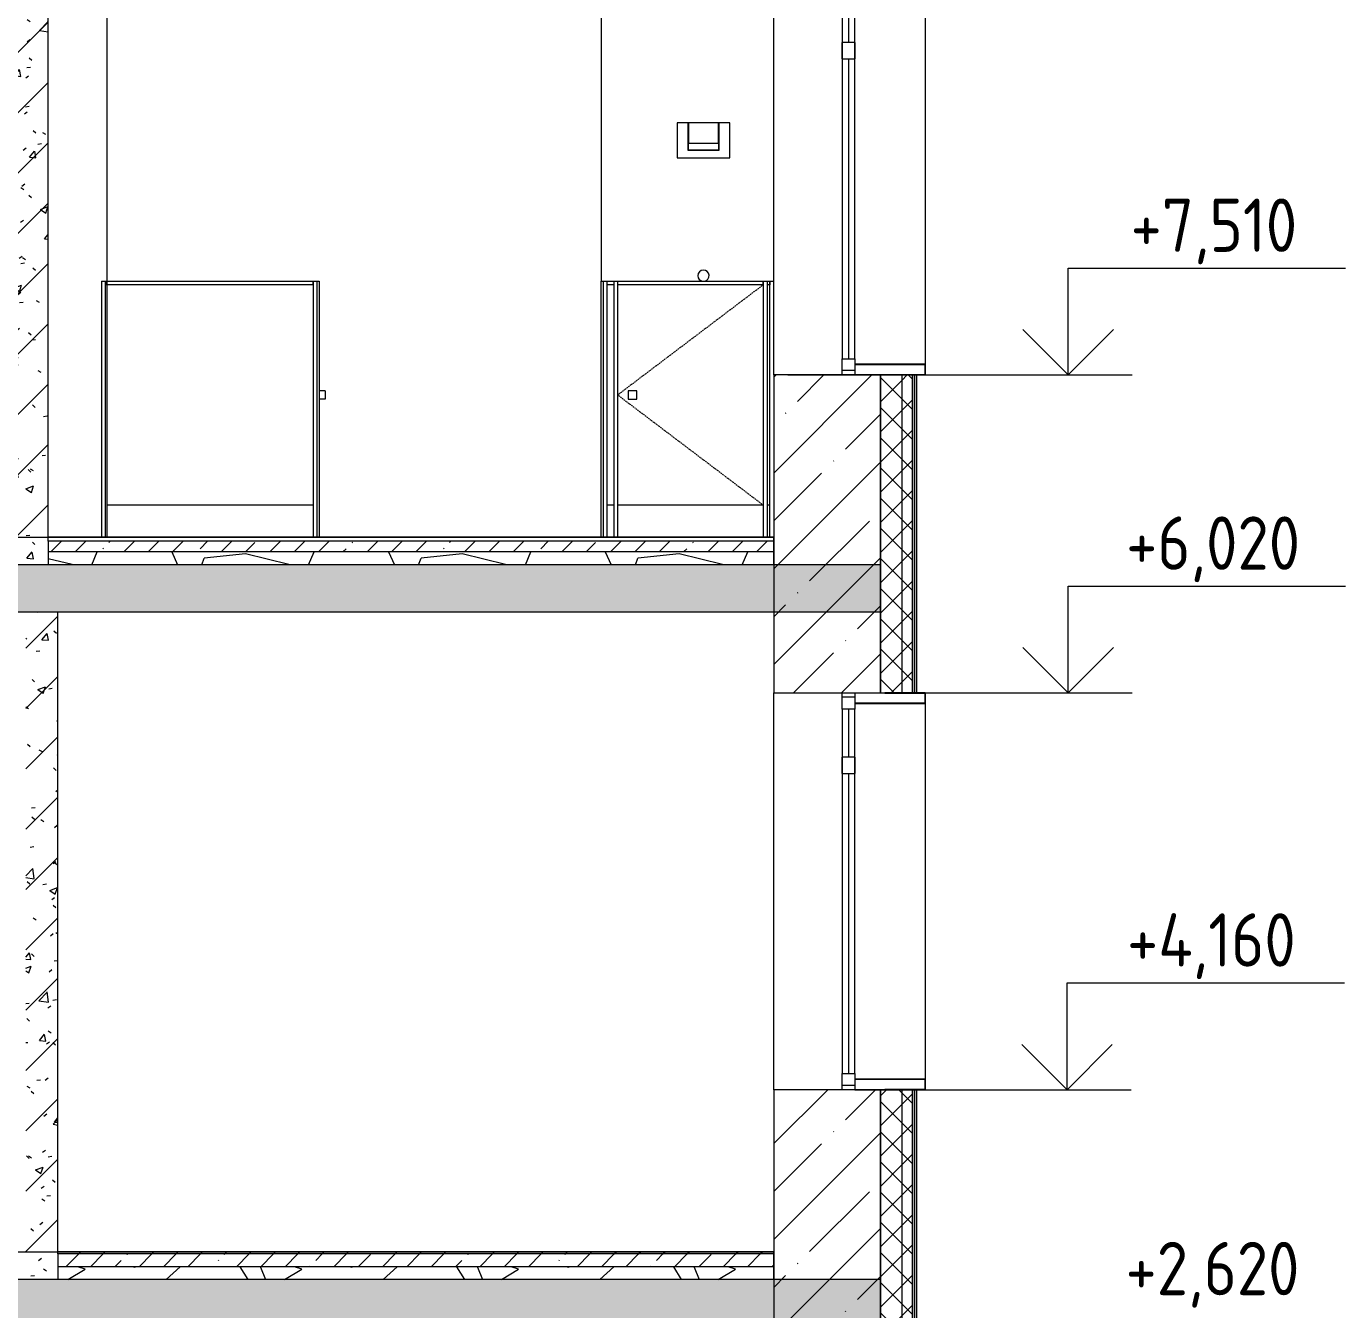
# Model space of a CAD drawing. Header units: millimetres. Extents: x -515342 to 330399, y -224905 to 507333.
# Drawn here: x 186083 to 192266, y 91161 to 97175 of the extents above; entities that cross this region are included whole.
import ezdxf

# ---------------------------------------------------------------- set-up
doc = ezdxf.new("R2010")
doc.units = ezdxf.units.MM
doc.linetypes.add('ASVP_Невидимые', pattern=[5, 3, -2])
doc.layers.get('0').update_dxf_attribs({"lineweight": 0})
for name, color, linetype, lineweight in [('_ Окна', 7, 'Continuous', 0), ('Аннотация', 7, 'Continuous', 0), ('Витраж', 7, 'Continuous', 0), ('Линии', 7, 'Continuous', 0), ('Окна', 7, 'Continuous', 0), ('Отметки', 7, 'Continuous', 0), ('Панели витража', 7, 'Continuous', 0), ('Перекрытие', 7, 'Continuous', 0), ('Сантехника', 7, 'Continuous', 0), ('Стены внутренние', 7, 'Continuous', 0), ('Стены наружные', 7, 'Continuous', 0), ('Стены несущие', 7, 'Continuous', 0), ('Стены отделка', 7, 'Continuous', 0), ('Стены перегородки', 7, 'Continuous', 0), ('Стены штриховка', 7, 'Continuous', 0)]:
    doc.layers.add(name, color=color, linetype=linetype, lineweight=lineweight)
doc.styles.add('GOST Common_1', font='', dxfattribs={"width": 0.9, "height": 250})
doc.styles.get('GOST Common_1').set_extended_font_data('GOST Common')
pattern_1 = [(45, (48650.59, 7579.1), (-70.71068, 70.71068), []), (135, (48650.59, 7579.1), (-70.71068, -70.71068), [])]
pattern_2 = [(45, (136801.12, 95610.5), (-141.42136, 141.42136), [])]
pattern_3 = [(50, (136801.12, 95610.5), (364.368, -31.8783), [38.1, -419.1]), (355, (136801.12, 95610.5), (-70.4859, 382.1133), [30.48, -335.28]), (100.451, (136831.5, 95607.84), (293.885, 350.2334), [32.38, -356.18]), (46.184, (136801.12, 95712.1), (542.1585, -84.086), [57.15, -628.65]), (96.636, (136846.3, 95705.1), (474.805, 494.8554), [48.57, -534.27]), (351.184, (136801.1, 95712.1), (474.81, 494.85), [45.72, -502.92]), (21, (136851.92, 95686.7), (303.2285, -204.5305), [38.1, -419.1]), (326, (136851.92, 95686.7), (123.604, 368.376), [30.48, -335.28]), (71.451, (136877.2, 95669.65), (426.834, 163.8427), [32.38, -356.18]), (37.5, (136801.12, 95610.49), (6.17665, 169.11015), [16.764, -314.452, 16.764, -323.596, -336.55]), (37.5, (136801.12, 95610.49), (6.17665, 169.11015), [-671.576, 16.764, -319.786]), (7.5, (136801.12, 95610.5), (133.6389, 200.3615), [16.764, -177.292, 16.764, -306.832, -128.27]), (7.5, (136801.12, 95610.5), (133.6389, 200.3615), [-517.652, 16.764, -111.506]), (327.5, (136687.84, 95610.49), (271.18182, -11.45836), [16.764, -110.236, 16.764, -379.476, -525.78]), (327.5, (136687.84, 95610.49), (271.18182, -11.45836), [-523.24, 16.764, -509.016]), (317.5, (136637.04, 95610.5), (296.2585, 50.8528), [16.764, -148.336, 16.764, -246.38, -373.38]), (317.5, (136637.04, 95610.5), (296.2585, 50.8528), [-428.244, 16.764, -356.616])]
pattern_4 = [(45, (136801.12, 95610.5), (-224.5064, 224.5064), []), (45, (137025.63, 95610.5), (-224.5064, 224.5064), [396.875, -79.375, 3.353, -76.022])]
pattern_5 = [(228.013, (137532.64, 96626.49), (-8127.96659, -9144.02968), [136.689, -13532.193]), (184.97, (137441.203, 96524.893), (12191.995474, 1016.05502), [234.562, -23221.62]), (132.51, (137207.52, 96504.57), (10159.91241, -11176.07977), [165.393, -16373.889]), (267.274, (136811.283, 96250.573), (1015.889526, 20320.005773), [213.602, -21146.575]), (292.834, (136801.123, 96037.213), (-5080.074175, 12191.970117), [209.453, -20735.923]), (357.274, (136882.403, 95844.173), (-20320.005773, 1015.889526), [213.602, -21146.575]), (37.694, (137095.763, 95834.013), (-13208.042725, -10159.944606), [282.477, -27965.247]), (72.255, (137319.283, 96006.733), (7112.12749, 22351.9589), [266.688, -26402.102]), (121.43, (137400.563, 96260.733), (-8128.10005, 13207.93827), [214.325, -21218.218]), (175.236, (137288.8, 96443.61), (11175.99406, -1016.06972), [244.685, -11989.575]), (222.397, (137044.963, 96463.933), (-12192.085586, -11175.907293), [316.431, -31326.709]), (138.814, (137817.12, 96240.41), (-7111.99222, 6096.00977), [108.002, -10692.226]), (171.469, (137735.843, 96311.533), (13207.991535, -2032.054043), [205.473, -20341.855]), (225, (137532.64, 96342), (1e-13, -1016.001), [143.684, -1293.157]), (203.199, (137461.52, 96463.93), (5079.98556, 2032.0367), [77.377, -7660.249]), (291.801, (137390.4, 96433.45), (-1015.9787, 3048.0072), [109.426, -5361.901]), (30.964, (137431.04, 96331.85), (3047.9913, 2032.0134), [177.728, -5746.519]), (161.565, (137583.44, 96423.3), (2031.999, -1016.0024), [128.515, -3084.36]), (16.39, (136801.12, 96433.453), (10159.97517, 3048.081194), [180.035, -17823.531]), (70.346, (136973.84, 96484.25), (-4064.03389, -11175.98797), [151.04, -14952.887]), (293.199, (137583.44, 96626.49), (-2032.0367, 5079.98556), [154.752, -7582.873]), (343.61, (137644.4, 96484.253), (-10159.97517, 3048.081194), [180.035, -17823.531]), (339.444, (136801.12, 95803.53), (-5080.00148, 2031.99615), [173.614, -8507.094]), (294.775, (136963.68, 95742.57), (-5079.97321, 11176.01259), [145.469, -14401.437]), (66.801, (137593.6, 95610.49), (2032.0367, 5079.98556), [154.752, -7582.873]), (17.354, (137654.56, 95752.73), (-13208.00149, -4063.99474), [170.313, -16860.951]), (69.444, (137095.76, 95610.49), (-2031.99615, -5080.00148), [86.807, -8593.901]), (101.31, (137532.64, 95610.5), (-1016.0048, 4063.99894), [51.806, -5128.797]), (165.964, (137522.48, 95661.3), (3048.0036, -1015.9877), [209.453, -3979.621]), (186.009, (137319.28, 95712.093), (10159.99987, 1015.999794), [194.107, -19216.546]), (303.69, (137431.04, 96240.4), (-1015.9976, 2032.0017), [146.53, -3516.71]), (353.157, (137512.323, 96118.493), (17271.99206, -2032.068835), [255.823, -25326.404]), (60.945, (137766.32, 96088.01), (-4064.04974, -7111.97225), [104.603, -10355.757]), (90, (137817.1, 96179.5), (-1016, 1016), [60.96, -955.04]), (120.256, (137298.96, 95742.57), (4063.94492, -7112.03103), [141.147, -13973.576]), (48.013, (137227.84, 95864.49), (8127.96659, 9144.02968), [273.377, -13395.505]), (0, (137410.7, 96067.7), (1016, 1016), [264.16, -751.84]), (325.305, (137674.88, 96067.69), (-10160.01873, 7111.97318), [160.644, -15903.726]), (254.055, (137806.96, 95976.25), (-1015.97128, -4064.0072), [147.932, -7248.66]), (207.646, (137766.323, 95834.013), (-19303.995784, -10160.00796), [240.858, -23844.986]), (175.426, (137552.963, 95722.253), (-13207.99929, 1016.017778), [254.812, -25226.339])]
pattern_6 = [(45, (136801.12, 95610.5), (-114.04925, 114.04925), []), (45, (136915.17, 95610.5), (-114.04925, 114.04925), [201.613, -40.323, 3.353, -36.97])]

# ---------------------------------------------------------------- blocks, each defined once
blk = doc.blocks.new('Окно_ПВХ_2Створки_1Фрамуга-верх - АР_Окно_ОП_1820_h_х11700_2ст1фр-в-9696407-О_АР_П_Разрез 1-1')
at = {"layer": '_ Окна'}
for p, q in [((101755, 2544), (101755, 2620)), ((101755, 2620), (101815, 2620)), ((101815, 2600), (101755, 2600)), ((101815, 2620), (101815, 2544)), ((101815, 2544), (101755, 2544)), ((101785, 2544), (101785, 2318)), ((101755, 2318), (101755, 2242)), ((101815, 2318), (101755, 2318)), ((101815, 2242), (101815, 2318)), ((101755, 2242), (101815, 2242)), ((101785, 2242), (101785, 836)), ((101755, 760), (101755, 836)), ((101755, 836), (101815, 836)), ((101815, 836), (101815, 760)), ((101815, 780), (101755, 780)), ((101815, 760), (101755, 760))]:
    blk.add_line(p, q, dxfattribs=at)
at = {"layer": 'Окна', "color": 253, "true_color": 0xaaaaaa}
for p, q in [((101755, 2544), (101755, 2620)), ((101755, 2620), (101815, 2620)), ((101815, 2620), (101815, 2544)), ((101755, 2544), (101755, 2318)), ((101815, 2318), (101815, 2544)), ((101755, 2242), (101755, 2318)), ((101815, 2318), (101815, 2242)), ((101755, 2242), (101755, 836)), ((101815, 836), (101815, 2242)), ((101755, 760), (101755, 836)), ((101815, 836), (101815, 760)), ((101815, 760), (101755, 760))]:
    blk.add_line(p, q, dxfattribs=at)
blk = doc.blocks.new('Прямоугольный импост - АР_Откос_Металлический_50х330 Белый Правый-V90-О_АР_П_Разрез 1-1')
at = {"layer": 'Витраж', "lineweight": 18}
for p, q in [((102145, 2620), (101955, 2620)), ((101955, 2620), (101955, 2619)), ((101955, 2619), (102144, 2619)), ((102144, 2619), (102144, 2571)), ((102145, 2570), (102145, 2620)), ((102144, 2571), (101815, 2571)), ((101815, 2570), (102145, 2570))]:
    blk.add_line(p, q, dxfattribs=at)
blk = doc.blocks.new('Прямоугольный импост - АР_Откос_Металлический_50х330 Белый Левый-V91-О_АР_П_Разрез 1-1')
at = {"layer": 'Витраж', "lineweight": 18}
for p, q in [((102145, 810), (101815, 810)), ((101815, 809), (102144, 809)), ((102144, 809), (102144, 761)), ((102145, 760), (102145, 810)), ((102144, 761), (101955, 761)), ((101955, 761), (101955, 760)), ((101955, 760), (102145, 760))]:
    blk.add_line(p, q, dxfattribs=at)
blk = doc.blocks.new('Прямоугольный импост - АР_Откос_Металлический_50х330 Белый Правый-9899492-О_АР_П_Разрез 1-1')
at = {"layer": 'Витраж'}
blk.add_line((102145, 2570), (102145, 810), dxfattribs=at)
blk = doc.blocks.new('Прямоугольный импост - АР_Откос_Металлический_50х330 Коричневый Левый-V93-О_АР_П_Разрез 1-1')
at = {"layer": 'Витраж', "lineweight": 18}
for p, q in [((102145, 7560), (101815, 7560)), ((101815, 7559), (102144, 7559)), ((102144, 7559), (102144, 7511)), ((102145, 7510), (102145, 7560)), ((102144, 7511), (101955, 7511)), ((101955, 7511), (101955, 7510)), ((101955, 7510), (102145, 7510))]:
    blk.add_line(p, q, dxfattribs=at)
blk = doc.blocks.new('Прямоугольный импост - АР_Откос_Металлический_50х330 Коричневый Правый-9899919-О_АР_П_Разрез 1-1')
at = {"layer": 'Витраж'}
blk.add_line((102145, 9320), (102145, 7560), dxfattribs=at)
blk = doc.blocks.new('СД_Люблино_Фасады_rvt-1-О_АР_П_Разрез 1-1')
at = {"layer": 'Стены внутренние'}
h = blk.add_hatch(dxfattribs=at)
h.set_pattern_fill('FP_1', color=256, style=0, pattern_type=2)
h.set_pattern_definition([(45, (48650.6, 7579.1), (-224.5064, 224.5064), []), (45, (48875.1, 7579.1), (-224.5064, 224.5064), [396.875, -79.375, 3.353, -76.022])])
h.paths.add_polyline_path([(101581.7, -3570), (101935, -3570), (101935, 760), (101435, 760), (101435, -3570)])
h.paths.add_polyline_path([(101435, 2620), (101935, 2620), (101935, 4160), (101435, 4160), (101435, 3450.6)])
h.paths.add_polyline_path([(101435, 6020), (101935, 6020), (101935, 7510), (101435, 7510), (101435, 6404.6)])
h.paths.add_polyline_path([(101435, 9370), (101935, 9370), (101935, 10810), (101435, 10810), (101435, 10097.1)])
h.paths.add_polyline_path([(101435, 12670), (101935, 12670), (101935, 13840), (101435, 13840), (101435, 13051.1)])
at = {"layer": 'Стены наружные'}
h = blk.add_hatch(dxfattribs=at)
h.set_pattern_fill('FP_4', color=256, style=0, pattern_type=2)
h.set_pattern_definition(pattern_1)
h.paths.add_polyline_path([(101996.1, 200), (102035, 200), (102035, 760), (101935, 760), (101935, 200)])
h.paths.add_polyline_path([(102035, 2620), (102035, 4160), (101935, 4160), (101935, 2620)])
h.paths.add_polyline_path([(102035, 6020), (102035, 7510), (101935, 7510), (101935, 6020)])
h.paths.add_polyline_path([(102035, 9370), (102035, 10810), (101935, 10810), (101935, 9370)])
h.paths.add_polyline_path([(101935, 12670), (102035, 12670), (102035, 14250), (101935, 14250), (101935, 13051.1)])
h = blk.add_hatch(dxfattribs=at)
h.set_pattern_fill('FP_4', color=256, style=0, pattern_type=2)
h.set_pattern_definition(pattern_1)
h.paths.add_polyline_path([(102085, 200), (102085, 760), (102035, 760), (102035, 200)])
h.paths.add_polyline_path([(102085, 2620), (102085, 4160), (102035, 4160), (102035, 2620)])
h.paths.add_polyline_path([(102085, 6020), (102085, 7510), (102035, 7510), (102035, 6020)])
h.paths.add_polyline_path([(102085, 9370), (102085, 10810), (102035, 10810), (102035, 9370)])
h.paths.add_polyline_path([(102035, 12670), (102085, 12670), (102085, 14250), (102035, 14250), (102035, 13051.1)])
at = {"layer": 'Стены внутренние'}
for p, q in [((101435, 7510), (101435, 9370)), ((101435, 4160), (101435, 6020))]:
    blk.add_line(p, q, dxfattribs=at)
at = {"layer": 'Стены несущие'}
for p, q in [((101435, 7510), (101435, 6020)), ((101755, 7510), (101435, 7510)), ((101935, 7510), (101815, 7510)), ((101935, 6020), (101935, 7510)), ((101935, 7510), (101935, 6020)), ((101435, 6020), (101755, 6020)), ((101815, 6020), (101935, 6020)), ((101435, 4160), (101435, 2620)), ((101755, 4160), (101435, 4160)), ((101935, 4160), (101815, 4160)), ((101935, 2620), (101935, 4160)), ((101935, 4160), (101935, 2620))]:
    blk.add_line(p, q, dxfattribs=at)
at = {"layer": 'Стены отделка', "lineweight": 9}
for p, q in [((102035, 7510), (101935, 7510)), ((102085, 7510), (102035, 7510)), ((102095, 7510), (102085, 7510)), ((102105, 7510), (102095, 7510)), ((102105, 6020), (102105, 7510)), ((101935, 6020), (102035, 6020)), ((102035, 6020), (102085, 6020)), ((102085, 6020), (102095, 6020)), ((102095, 6020), (102105, 6020)), ((102035, 4160), (101935, 4160)), ((102085, 4160), (102035, 4160)), ((102095, 4160), (102085, 4160)), ((102105, 4160), (102095, 4160)), ((102105, 2620), (102105, 4160))]:
    blk.add_line(p, q, dxfattribs=at)
at = {"layer": 'Стены штриховка'}
for p, q in [((102035, 7510), (102035, 6020)), ((102085, 6020), (102085, 7510)), ((102085, 7510), (102085, 6020)), ((102095, 7510), (102095, 6020)), ((102035, 4160), (102035, 2620)), ((102085, 2620), (102085, 4160)), ((102085, 4160), (102085, 2620)), ((102095, 4160), (102095, 2620))]:
    blk.add_line(p, q, dxfattribs=at)
at = {"layer": 'Витраж', "lineweight": 9}
for name, p in [('Прямоугольный импост - АР_Откос_Металлический_50х330 Коричневый Правый-9899919-О_АР_П_Разрез 1-1', (0, 0)), ('Прямоугольный импост - АР_Откос_Металлический_50х330 Коричневый Левый-V93-О_АР_П_Разрез 1-1', (0, 0)), ('Прямоугольный импост - АР_Откос_Металлический_50х330 Белый Правый-V90-О_АР_П_Разрез 1-1', (0, 3400)), ('Прямоугольный импост - АР_Откос_Металлический_50х330 Белый Правый-9899492-О_АР_П_Разрез 1-1', (0, 3400)), ('Прямоугольный импост - АР_Откос_Металлический_50х330 Белый Левый-V91-О_АР_П_Разрез 1-1', (0, 3400))]:
    blk.add_blockref(name, p, dxfattribs=at)
at = {"layer": 'Окна', "lineweight": 9}
for p in [(0, 6750), (0, 3400)]:
    blk.add_blockref('Окно_ПВХ_2Створки_1Фрамуга-верх - АР_Окно_ОП_1820_h_х11700_2ст1фр-в-9696407-О_АР_П_Разрез 1-1', p, dxfattribs=at)
blk = doc.blocks.new('Прямоугольный импост - ASVP_ПерегородкаСантехническая_Профиль_18х19мм-9051963-О_АР_П_Разрез 1-1')
at = {"layer": 'Витраж'}
for p, q in [((99295, 7950), (99304.5, 7950)), ((99304.5, 7950), (99304.5, 6750))]:
    blk.add_line(p, q, dxfattribs=at)
blk = doc.blocks.new('ASVP_ПерегородкаСантехническая_Дверь - ASVP_ДверьСантехническая_Л-8882368-О_АР_П_Разрез 1-1')
at = {"layer": 'Панели витража'}
for p, q in [((99333, 7436), (99304.5, 7436)), ((99333, 7436), (99333, 7396)), ((99333, 7396), (99304.5, 7396))]:
    blk.add_line(p, q, dxfattribs=at)
blk = doc.blocks.new('ASVP_ПерегородкаСантехническая_Панель - ASVP_ПанельСантехническая_ЛДСП16мм-10234680-О_АР_П_Разрез 1-1')
at = {"layer": 'Панели витража'}
for p, q in [((98303, 7950), (99277, 7950)), ((98303, 7950), (98303, 7932)), ((99277, 7932), (98303, 7932)), ((99277, 7932), (99277, 7950)), ((99277, 6900), (98310, 6900))]:
    blk.add_line(p, q, dxfattribs=at)
blk = doc.blocks.new('Прямоугольный импост - ASVP_ПерегородкаСантехническая_Профиль_18х19мм-8833908-О_АР_П_Разрез 1-1')
at = {"layer": 'Витраж'}
for p, q in [((99277, 7950), (99295, 7950)), ((99277, 7950), (99277, 6750)), ((99295, 6750), (99295, 7950))]:
    blk.add_line(p, q, dxfattribs=at)
blk = doc.blocks.new('Прямоугольный импост - ASVP_ПерегородкаСантехническая_Профиль_18х19мм-8833909-О_АР_П_Разрез 1-1')
at = {"layer": 'Витраж'}
for p, q in [((98285, 7950), (98303, 7950)), ((98285, 7950), (98285, 6750)), ((98303, 6750), (98303, 7950))]:
    blk.add_line(p, q, dxfattribs=at)
blk = doc.blocks.new('ASVP_ПерегородкаСантехническая_Панель - ASVP_ПанельСантехническая_ЛДСП16мм-9055778-О_АР_П_Разрез 1-1')
at = {"layer": 'Панели витража'}
for p, q in [((101403.5, 7950), (101417, 7950)), ((101403.5, 7950), (101403.5, 7932)), ((101417, 7932), (101403.5, 7932)), ((101417, 7950), (101417, 7932)), ((101417, 6900), (101403.5, 6900))]:
    blk.add_line(p, q, dxfattribs=at)
blk = doc.blocks.new('Прямоугольный импост - ASVP_ПерегородкаСантехническая_Профиль_18х19мм-V190-О_АР_П_Разрез 1-1')
at = {"layer": 'Витраж'}
for p, q in [((100635, 7950), (100653, 7950)), ((100635, 7950), (100635, 6750)), ((100653, 7950), (100653, 6750))]:
    blk.add_line(p, q, dxfattribs=at)
blk = doc.blocks.new('Прямоугольный импост - ASVP_ПерегородкаСантехническая_Профиль_18х19мм-9051964-О_АР_П_Разрез 1-1')
at = {"layer": 'Витраж'}
for p, q in [((101417, 7950), (101435, 7950)), ((101417, 6750), (101417, 7950))]:
    blk.add_line(p, q, dxfattribs=at)
blk = doc.blocks.new('ASVP_ПерегородкаСантехническая_Панель - ASVP_ПанельСантехническая_ЛДСП16мм-10231037-О_АР_П_Разрез 1-1')
at = {"layer": 'Панели витража'}
for p, q in [((100653, 7950), (100685.5, 7950)), ((100653, 7950), (100653, 7932)), ((100685.5, 7932), (100653, 7932)), ((100685.5, 7950), (100685.5, 7932)), ((100685.5, 6900), (100653, 6900))]:
    blk.add_line(p, q, dxfattribs=at)
blk = doc.blocks.new('Прямоугольный импост - ASVP_ПерегородкаСантехническая_Профиль_18х19мм-8960592-О_АР_П_Разрез 1-1')
at = {"layer": 'Витраж'}
for p, q in [((100685.5, 7950), (100703.5, 7950)), ((100685.5, 7950), (100685.5, 6750)), ((100703.5, 7950), (100703.5, 6750))]:
    blk.add_line(p, q, dxfattribs=at)
blk = doc.blocks.new('ASVP_ПерегородкаСантехническая_Дверь - ASVP_ДверьСантехническая_Л-V191-О_АР_П_Разрез 1-1')
at = {"layer": 'Панели витража'}
for p, q in [((100703.5, 7950), (101385.5, 7950)), ((100703.5, 7950), (100703.5, 7932)), ((101385.5, 7932), (100703.5, 7932)), ((101385.5, 7932), (101385.5, 7950)), ((100793.5, 7436), (100753.5, 7436)), ((100753.5, 7436), (100753.5, 7396)), ((100793.5, 7396), (100793.5, 7436)), ((100753.5, 7396), (100793.5, 7396)), ((101385.5, 6900), (100703.5, 6900))]:
    blk.add_line(p, q, dxfattribs=at)
at = {"layer": 'Панели витража', "linetype": 'ASVP_Невидимые'}
for p, q in [((101385.5, 7932), (100703.5, 7416)), ((100703.5, 7416), (101385.5, 6900))]:
    blk.add_line(p, q, dxfattribs=at)
blk = doc.blocks.new('Прямоугольный импост - ASVP_ПерегородкаСантехническая_Профиль_18х19мм-V192-О_АР_П_Разрез 1-1')
at = {"layer": 'Витраж'}
for p, q in [((100625.5, 7950), (100635, 7950)), ((100625.5, 6750), (100625.5, 7950))]:
    blk.add_line(p, q, dxfattribs=at)
blk = doc.blocks.new('ВК_01_Инсталляция с унитазом Geberit - 400_74_Geberit_Duofix_H112_Sigma_12_cm_ready_for_support_handles-10223158-О_АР_П_Разрез 1-1')
at = {"layer": 'Сантехника', "lineweight": 18}
for p, q in [((101228.7, 8692), (100982.7, 8692)), ((100982.7, 8692), (100982.7, 8528)), ((101034, 8561.5), (101034, 8691.7)), ((101034, 8691.7), (101035.5, 8691.7)), ((101035.5, 8691.7), (101035.5, 8595.5)), ((101176, 8595.5), (101176, 8691.7)), ((101176, 8691.7), (101177.5, 8691.7)), ((101177.5, 8691.7), (101177.5, 8561.5)), ((101228.7, 8528), (101228.7, 8692)), ((101035.5, 8595.5), (101176, 8595.5)), ((101035.5, 8563), (101035.5, 8595.5)), ((101176, 8595.5), (101176, 8563)), ((101177.5, 8561.5), (101034, 8561.5)), ((101176, 8563), (101035.5, 8563)), ((100982.7, 8528), (101228.7, 8528))]:
    blk.add_line(p, q, dxfattribs=at)
at = {"layer": 'Сантехника'}
for start, end in [(278.69658, 180), (180, 261.30342)]:
    blk.add_arc((101105.7, 7975), 26.5, start, end, dxfattribs=at)
blk = doc.blocks.new('Высотные отметки - Стрелка вверх-5091-О_АР_П_Разрез 1-1')
at = {"layer": 'Аннотация'}
for p, q in [((-1085.5, 1260), (-2385.5, 1260)), ((-1085.5, 760), (-1085.5, 1260)), ((-1085.5, 760), (-1297.6, 972.1)), ((-1085.5, 760), (-873.4, 972.1)), ((-785.5, 760), (-1385.5, 760))]:
    blk.add_line(p, q, dxfattribs=at)

msp = doc.modelspace()

# ---------------------------------------------------------------- hatches: boundary and pattern name
at = {"layer": 'Перекрытие'}
h = msp.add_hatch(dxfattribs=at)
h.set_pattern_fill('FP_19', color=256, style=0, pattern_type=2)
h.set_pattern_definition(pattern_6)
h.paths.add_polyline_path([(188903.4654, 94711.3929), (189585.5296, 94711.3929), (189585.5296, 94761.3929), (186185.5296, 94761.3929), (186185.5296, 94711.3929), (188696.2738, 94711.3929)])
h = msp.add_hatch(dxfattribs=at)
h.set_pattern_fill('FP_23', color=256, style=0, pattern_type=2)
h.set_pattern_definition(pattern_5)
h.paths.add_polyline_path([(188903.4654, 94651.3929), (189585.5296, 94651.3929), (189585.5296, 94711.3929), (186185.5296, 94711.3929), (186185.5296, 94651.3929), (188696.2738, 94651.3929)])
h = msp.add_hatch(dxfattribs=at)
h.set_pattern_fill('FP_1', color=256, style=0, pattern_type=2)
h.set_pattern_definition(pattern_4)
h.paths.add_polyline_path([(87845.5296, 94431.3929), (137410.5296, 94431.3929), (137410.5296, 94651.3929), (87845.5296, 94651.3929), (87845.5296, 94435.9791)])
h.paths.add_polyline_path([(141249.4004, 94431.3929), (190085.5296, 94431.3929), (190085.5296, 94651.3929), (140610.5296, 94651.3929), (140610.5296, 94431.3929), (141042.2088, 94431.3929)])
h = msp.add_hatch(dxfattribs=at)
h.set_pattern_fill('FP_19', color=256, style=0, pattern_type=2)
h.set_pattern_definition(pattern_6)
h.paths.add_polyline_path([(188903.4654, 91421.3929), (189585.5296, 91421.3929), (189585.5296, 91429.3929), (186230.5296, 91429.3929), (186230.5296, 91421.3929), (188696.2738, 91421.3929)])
h = msp.add_hatch(dxfattribs=at)
h.set_pattern_fill('FP_19', color=256, style=0, pattern_type=2)
h.set_pattern_definition(pattern_6)
h.paths.add_polyline_path([(188903.4654, 91361.3929), (189585.5296, 91361.3929), (189585.5296, 91421.3929), (186230.5296, 91421.3929), (186230.5296, 91361.3929), (188696.2738, 91361.3929)])
h = msp.add_hatch(dxfattribs=at)
h.set_pattern_fill('FP_23', color=256, style=0, pattern_type=2)
h.set_pattern_definition(pattern_5)
h.paths.add_polyline_path([(188903.4654, 91301.3929), (189585.5296, 91301.3929), (189585.5296, 91361.3929), (186230.5296, 91361.3929), (186230.5296, 91301.3929), (188696.2738, 91301.3929)])
h = msp.add_hatch(dxfattribs=at)
h.set_pattern_fill('FP_1', color=256, style=0, pattern_type=2)
h.set_pattern_definition(pattern_4)
h.paths.add_polyline_path([(190085.5296, 91081.3929), (190085.5296, 91301.3929), (141000.5296, 91301.3929), (141000.5296, 91081.3929), (189732.2317, 91081.3929)])
h.paths.add_polyline_path([(87845.5296, 91081.3929), (137020.5296, 91081.3929), (137020.5296, 91301.3929), (87845.5296, 91301.3929)])
at = {"layer": 'Стены внутренние'}
h = msp.add_hatch(dxfattribs=at)
h.set_pattern_fill('FP_2', color=256, style=0, pattern_type=2)
h.set_pattern_definition(pattern_2)
h.paths.add_polyline_path([(186035.5296, 94651.3929), (186185.5296, 94651.3929), (186185.5296, 97731.3929), (186035.5296, 97731.3929), (186035.5296, 95174.4794)])
h = msp.add_hatch(dxfattribs=at)
h.set_pattern_fill('FP_3', color=256, style=0, pattern_type=2)
h.set_pattern_definition(pattern_3)
h.paths.add_polyline_path([(186035.5296, 94651.3929), (186185.5296, 94651.3929), (186185.5296, 97731.3929), (186035.5296, 97731.3929), (186035.5296, 95174.4794)])
h = msp.add_hatch(dxfattribs=at)
h.set_pattern_fill('FP_2', color=256, style=0, pattern_type=2)
h.set_pattern_definition(pattern_2)
h.paths.add_polyline_path([(186230.5296, 91301.3929), (186230.5296, 94431.3929), (186080.5296, 94431.3929), (186080.5296, 91301.3929)])
h = msp.add_hatch(dxfattribs=at)
h.set_pattern_fill('FP_3', color=256, style=0, pattern_type=2)
h.set_pattern_definition(pattern_3)
h.paths.add_polyline_path([(186230.5296, 91301.3929), (186230.5296, 94431.3929), (186080.5296, 94431.3929), (186080.5296, 91301.3929)])

# ---------------------------------------------------------------- linework, layer by layer
at = {"layer": 'Линии'}
for p, q in [((143960.5296, 94781.3929), (189585.5296, 94781.3929)), ((143960.5296, 91431.3929), (189585.5296, 91431.3929))]:
    msp.add_line(p, q, dxfattribs=at)
at = {"layer": 'Отметки'}
for p, q in [((189651.6648, 95541.3929), (189852.7883, 95541.3929)), ((189852.7883, 95541.3929), (190965.6714, 95541.3929)), ((189658.3689, 94051.3929), (189986.8706, 94051.3929)), ((189986.8706, 94051.3929), (190965.6714, 94051.3929)), ((189965.5296, 92191.3929), (190315.0258, 92191.3929)), ((190315.0258, 92191.3929), (190959.9305, 92191.3929))]:
    msp.add_line(p, q, dxfattribs=at)
at = {"layer": 'Перекрытие'}
for p, q in [((189585.5296, 94781.3929), (186185.5296, 94781.3929)), ((189585.5296, 94761.3929), (189585.5296, 94781.3929)), ((186185.5296, 94761.3929), (186185.5296, 94651.3929)), ((189585.5296, 94761.3929), (186185.5296, 94761.3929)), ((189585.5296, 94651.3929), (189585.5296, 94761.3929)), ((189585.5296, 94711.3929), (186185.5296, 94711.3929)), ((190085.5296, 94651.3929), (143805.5296, 94651.3929)), ((190085.5296, 94431.3929), (190085.5296, 94651.3929)), ((143805.5296, 94431.3929), (190085.5296, 94431.3929)), ((189585.5296, 91431.3929), (186230.5296, 91431.3929)), ((189585.5296, 91429.3929), (186230.5296, 91429.3929)), ((186230.5296, 91421.3929), (186230.5296, 91301.3929)), ((189585.5296, 91421.3929), (186230.5296, 91421.3929)), ((189585.5296, 91421.3929), (189585.5296, 91431.3929)), ((189585.5296, 91301.3929), (189585.5296, 91421.3929)), ((189585.5296, 91361.3929), (186230.5296, 91361.3929)), ((190085.5296, 91301.3929), (143805.5296, 91301.3929)), ((190085.5296, 91081.3929), (190085.5296, 91301.3929))]:
    msp.add_line(p, q, dxfattribs=at)
at = {"layer": 'Стены внутренние'}
for p, q in [((186460.5296, 97731.3929), (186460.5296, 94781.3929)), ((188776.0296, 97731.3929), (188776.0296, 95981.3929))]:
    msp.add_line(p, q, dxfattribs=at)
at = {"layer": 'Стены перегородки'}
for p, q in [((186185.5296, 94761.3929), (186185.5296, 97731.3929)), ((186230.5296, 91421.3929), (186230.5296, 94431.3929))]:
    msp.add_line(p, q, dxfattribs=at)

# ---------------------------------------------------------------- block references
msp.add_blockref('СД_Люблино_Фасады_rvt-1-О_АР_П_Разрез 1-1', (88150.5296, 88031.3929))
at = {"layer": 'Витраж'}
for name, p in [('Прямоугольный импост - ASVP_ПерегородкаСантехническая_Профиль_18х19мм-8833909-О_АР_П_Разрез 1-1', (88150.5296, 88031.3929)), ('Прямоугольный импост - ASVP_ПерегородкаСантехническая_Профиль_18х19мм-8833908-О_АР_П_Разрез 1-1', (88150.5296, 88031.3929)), ('Прямоугольный импост - ASVP_ПерегородкаСантехническая_Профиль_18х19мм-9051963-О_АР_П_Разрез 1-1', (88150.5296, 88031.3929)), ('Прямоугольный импост - ASVP_ПерегородкаСантехническая_Профиль_18х19мм-V192-О_АР_П_Разрез 1-1', (88150.5296, 88031.3929)), ('Прямоугольный импост - ASVP_ПерегородкаСантехническая_Профиль_18х19мм-V190-О_АР_П_Разрез 1-1', (88150.5296, 88031.3929)), ('Прямоугольный импост - ASVP_ПерегородкаСантехническая_Профиль_18х19мм-8960592-О_АР_П_Разрез 1-1', (88150.5296, 88031.3929)), ('Прямоугольный импост - ASVP_ПерегородкаСантехническая_Профиль_18х19мм-8960592-О_АР_П_Разрез 1-1', (88850.5296, 88031.3929)), ('Прямоугольный импост - ASVP_ПерегородкаСантехническая_Профиль_18х19мм-9051964-О_АР_П_Разрез 1-1', (88150.5296, 88031.3929))]:
    msp.add_blockref(name, p, dxfattribs=at)
at = {"layer": 'Отметки', "extrusion": (0, 0, -1)}
for p in [(-189880.172, 94781.3929), (-189880.172, 93291.3929), (-189874.4311, 91431.3929)]:
    msp.add_blockref('Высотные отметки - Стрелка вверх-5091-О_АР_П_Разрез 1-1', p, dxfattribs=at)
at = {"layer": 'Панели витража'}
for name in ['ASVP_ПерегородкаСантехническая_Панель - ASVP_ПанельСантехническая_ЛДСП16мм-10234680-О_АР_П_Разрез 1-1', 'ASVP_ПерегородкаСантехническая_Панель - ASVP_ПанельСантехническая_ЛДСП16мм-10231037-О_АР_П_Разрез 1-1', 'ASVP_ПерегородкаСантехническая_Дверь - ASVP_ДверьСантехническая_Л-V191-О_АР_П_Разрез 1-1', 'ASVP_ПерегородкаСантехническая_Панель - ASVP_ПанельСантехническая_ЛДСП16мм-9055778-О_АР_П_Разрез 1-1', 'ASVP_ПерегородкаСантехническая_Дверь - ASVP_ДверьСантехническая_Л-8882368-О_АР_П_Разрез 1-1']:
    msp.add_blockref(name, (88150.5296, 88031.3929), dxfattribs=at)
at = {"layer": 'Сантехника'}
msp.add_blockref('ВК_01_Инсталляция с унитазом Geberit - 400_74_Geberit_Duofix_H112_Sigma_12_cm_ready_for_support_handles-10223158-О_АР_П_Разрез 1-1', (88150.5296, 88031.3929), dxfattribs=at)

# ---------------------------------------------------------------- texts
at = {"layer": 'Отметки', "char_height": 250, "attachment_point": 1, "line_spacing_factor": 1.022761, "style": 'GOST Common_1'}
for s, insert, width in [('+7,510', (191258.3663, 96368.1), 977.532294), ('+6,020', (191236.9953, 94878.1), 1028.822569), ('+4,160', (191241.3113, 93018.1), 1004.685969), ('+2,620', (191234.3572, 91478.1), 1028.822569)]:
    msp.add_mtext(s, dxfattribs=dict(at, insert=insert, width=width))

doc.saveas('drawing.dxf')
